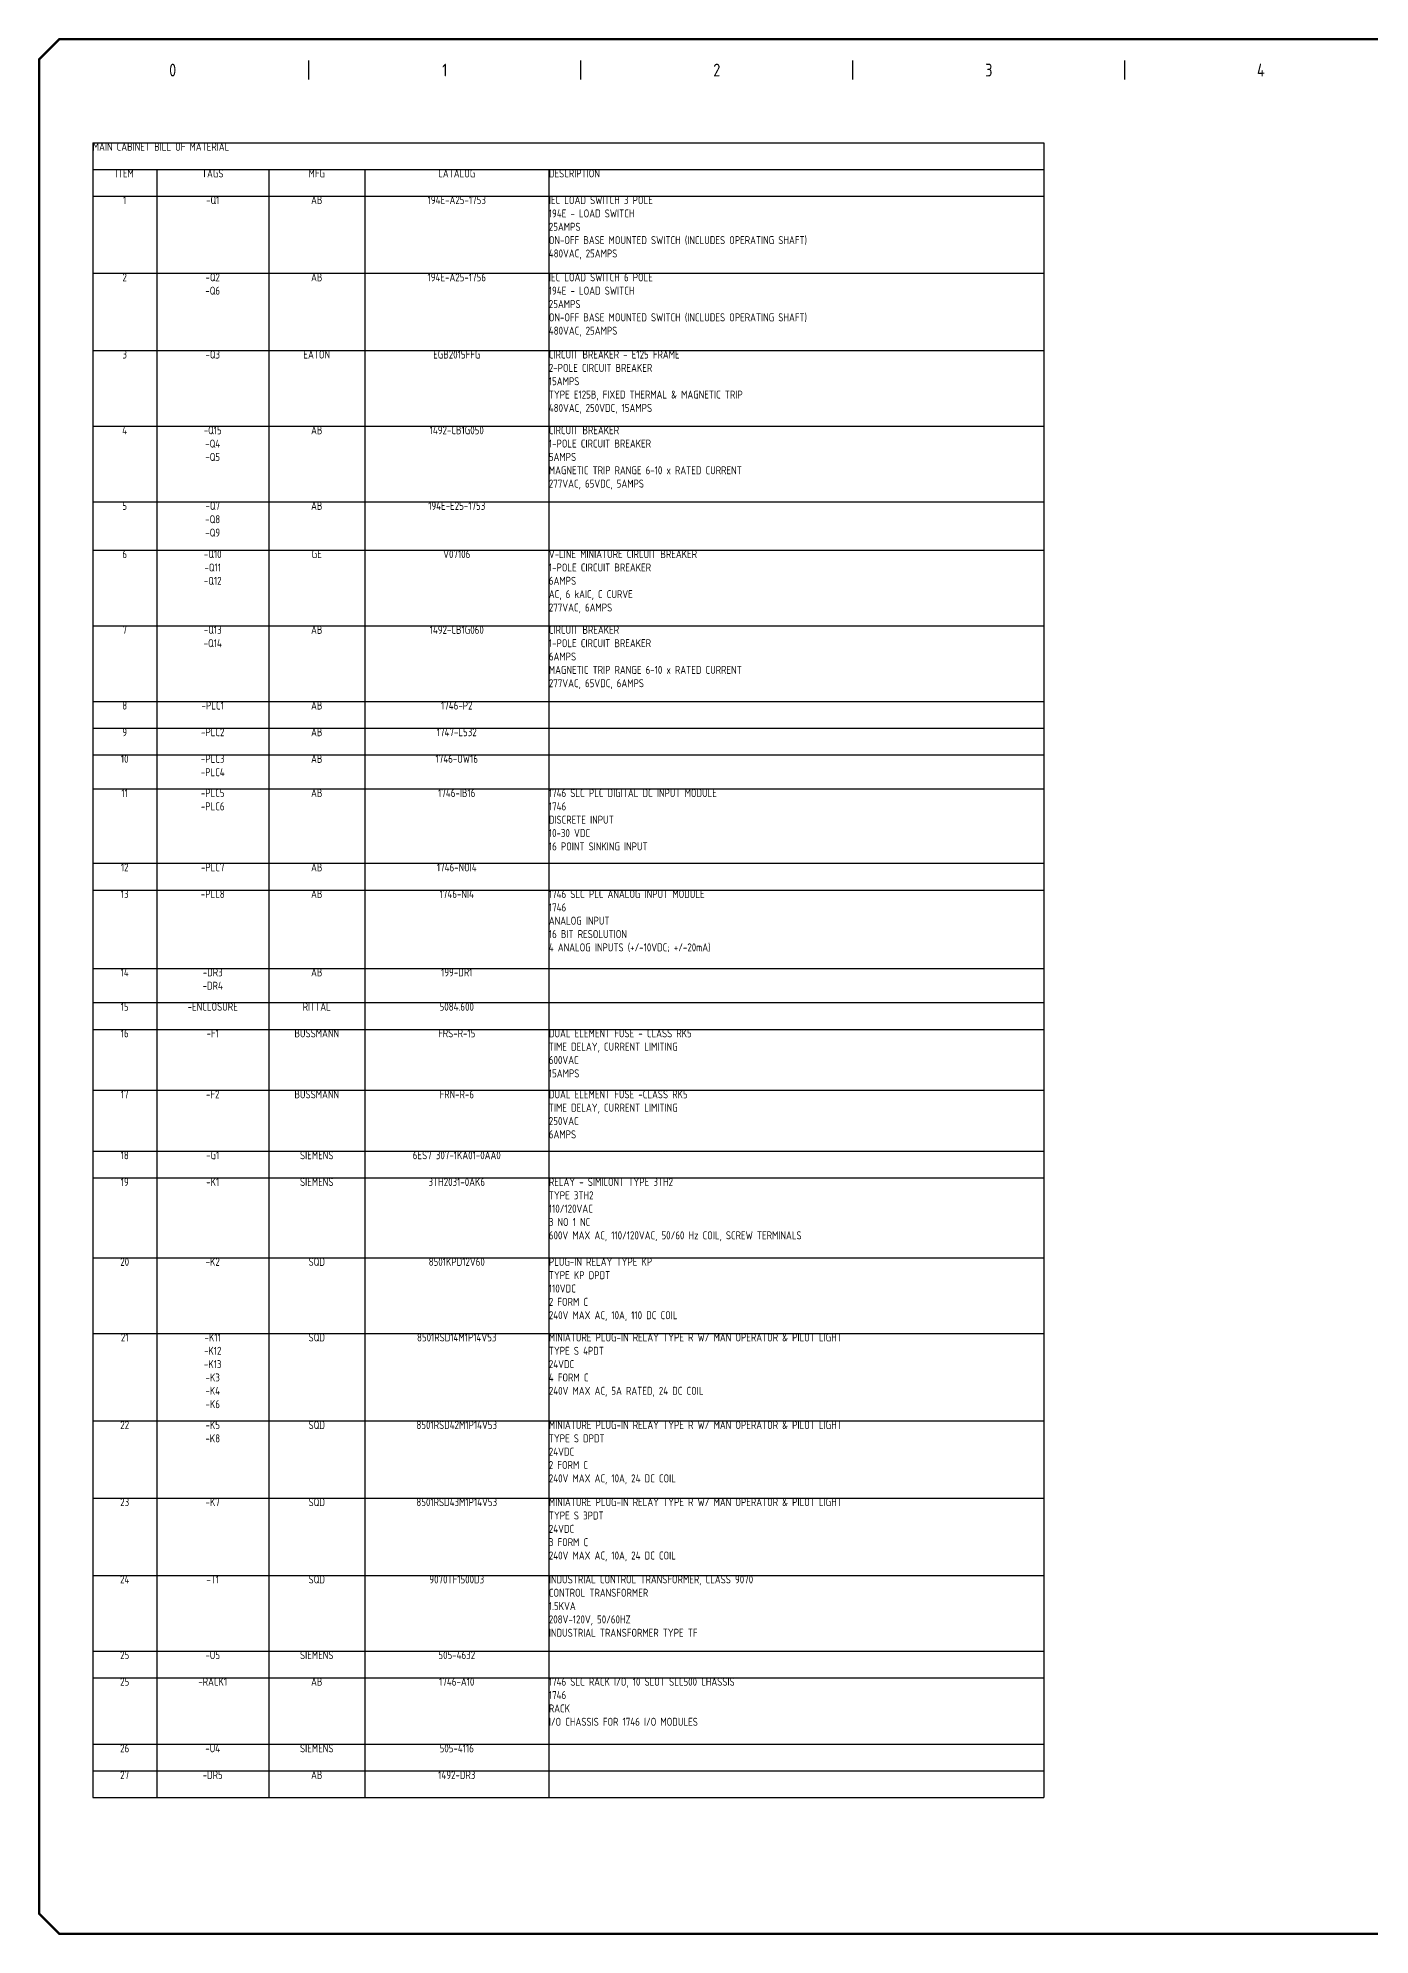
# Model space of a CAD drawing. Header units: inches. Extents: x 2 to 3359, y 2 to 2372.
# Drawn here: x 2 to 1666, y 2 to 2372 of the extents above; entities that cross this region are included whole.
import ezdxf
from ezdxf.enums import TextEntityAlignment as Align

# ---------------------------------------------------------------- set-up
doc = ezdxf.new("R2010")
doc.units = ezdxf.units.IN
doc.header["$LTSCALE"] = 10
doc.header["$MEASUREMENT"] = 0
for name, color, linetype in [('MISC', 7, 'Continuous'), ('SYMS', 7, 'Continuous'), ('TITLE', 7, 'Continuous')]:
    doc.layers.add(name, color=color, linetype=linetype)
doc.styles.add('ITALIC', font='ITALIC')
doc.styles.add('SIMPLEX', font='simplex')
doc.styles.add('WD_IEC', font='isocp2.shx', dxfattribs={"width": 0.9, "height": 4})

# ---------------------------------------------------------------- blocks, each defined once
blk = doc.blocks.new('*T27')
at = {"layer": 'DEFPOINTS', "color": 8, "lineweight": 0}
blk.add_line((0, 0), (0, 0), dxfattribs=at)
at = {"layer": 'MISC', "color": 0, "lineweight": -2}
for p, q in [((0, 0), (1188.6, 0)), ((0, 0), (0, -2067.9)), ((1188.6, 0), (1188.6, -2067.9)), ((0, -33.3), (1188.6, -33.3)), ((80, -33.3), (80, -2067.9)), ((220, -33.3), (220, -2067.9)), ((340, -33.3), (340, -2067.9)), ((570, -33.3), (570, -2067.9)), ((0, -66.7), (1188.6, -66.7)), ((0, -163.1), (1188.6, -163.1)), ((0, -259.6), (1188.6, -259.6)), ((0, -354.2), (1188.6, -354.2)), ((0, -448.8), (1188.6, -448.8)), ((0, -509), (1188.6, -509)), ((0, -603.6), (1188.6, -603.6)), ((0, -698.2), (1188.6, -698.2)), ((0, -731.5), (1188.6, -731.5)), ((0, -764.9), (1188.6, -764.9)), ((0, -807.5), (1188.6, -807.5)), ((0, -900.4), (1188.6, -900.4)), ((0, -933.8), (1188.6, -933.8)), ((0, -1031.7), (1188.6, -1031.7)), ((0, -1074.5), (1188.6, -1074.5)), ((0, -1107.9), (1188.6, -1107.9)), ((0, -1184), (1188.6, -1184)), ((0, -1260.2), (1188.6, -1260.2)), ((0, -1293.5), (1188.6, -1293.5)), ((0, -1393.3), (1188.6, -1393.3)), ((0, -1487.9), (1188.6, -1487.9)), ((0, -1597.2), (1188.6, -1597.2)), ((0, -1693.7), (1188.6, -1693.7)), ((0, -1790.2), (1188.6, -1790.2)), ((0, -1884.7), (1188.6, -1884.7)), ((0, -1918.1), (1188.6, -1918.1)), ((0, -2001.2), (1188.6, -2001.2)), ((0, -2034.5), (1188.6, -2034.5)), ((0, -2067.9), (1188.6, -2067.9))]:
    blk.add_line(p, q, dxfattribs=at)
at = {"layer": 'MISC', "color": 3, "char_height": 10, "style": 'WD_IEC'}
for s, insert, width, attachment_point in [('MAIN CABINET BILL OF MATERIAL', (0.1, -0.1), 1188.448, 1), ('ITEM', (40, -33.4), 79.88, 2), ('TAGS', (150, -33.4), 139.88, 2), ('MFG', (280, -33.4), 119.88, 2), ('CATALOG', (455, -33.4), 229.88, 2), ('DESCRIPTION', (570.1, -33.4), 618.448, 1), ('1', (40, -66.7), 79.88, 2), ('-Q1', (150, -66.7), 139.88, 2), ('AB', (280, -66.7), 119.88, 2), ('194E-A25-1753', (455, -66.7), 229.88, 2), ('IEC LOAD SWITCH 3 POLE\\P194E - LOAD SWITCH\\P25AMPS\\PON-OFF BASE MOUNTED SWITCH (INCLUDES OPERATING SHAFT)\\P480VAC, 25AMPS', (570.1, -66.7), 618.448, 1), ('2', (40, -163.2), 79.88, 2), ('-Q2\\P-Q6', (150, -163.2), 139.88, 2), ('AB', (280, -163.2), 119.88, 2), ('194E-A25-1756', (455, -163.2), 229.88, 2), ('IEC LOAD SWITCH 6 POLE\\P194E - LOAD SWITCH\\P25AMPS\\PON-OFF BASE MOUNTED SWITCH (INCLUDES OPERATING SHAFT)\\P480VAC, 25AMPS', (570.1, -163.2), 618.448, 1), ('3', (40, -259.7), 79.88, 2), ('-Q3', (150, -259.7), 139.88, 2), ('EATON', (280, -259.7), 119.88, 2), ('EGB2015FFG', (455, -259.7), 229.88, 2), ('CIRCUIT BREAKER - E125 FRAME\\P2-POLE CIRCUIT BREAKER\\P15AMPS\\PTYPE E125B, FIXED THERMAL & MAGNETIC TRIP\\P480VAC, 250VDC, 15AMPS', (570.1, -259.7), 618.448, 1), ('4', (40, -354.3), 79.88, 2), ('-Q15\\P-Q4\\P-Q5', (150, -354.3), 139.88, 2), ('AB', (280, -354.3), 119.88, 2), ('1492-CB1G050', (455, -354.3), 229.88, 2), ('CIRCUIT BREAKER\\P1-POLE CIRCUIT BREAKER\\P5AMPS\\PMAGNETIC TRIP RANGE 6-10 x RATED CURRENT\\P277VAC, 65VDC, 5AMPS', (570.1, -354.3), 618.448, 1), ('5', (40, -448.8), 79.88, 2), ('-Q7\\P-Q8\\P-Q9', (150, -448.8), 139.88, 2), ('AB', (280, -448.8), 119.88, 2), ('194E-E25-1753', (455, -448.8), 229.88, 2), ('6', (40, -509.1), 79.88, 2), ('-Q10\\P-Q11\\P-Q12', (150, -509.1), 139.88, 2), ('GE', (280, -509.1), 119.88, 2), ('V07106', (455, -509.1), 229.88, 2), ('V-LINE MINIATURE CIRCUIT BREAKER\\P1-POLE CIRCUIT BREAKER\\P6AMPS\\PAC, 6 kAIC, C CURVE\\P277VAC, 6AMPS', (570.1, -509.1), 618.448, 1), ('7', (40, -603.7), 79.88, 2), ('-Q13\\P-Q14', (150, -603.7), 139.88, 2), ('AB', (280, -603.7), 119.88, 2), ('1492-CB1G060', (455, -603.7), 229.88, 2), ('CIRCUIT BREAKER\\P1-POLE CIRCUIT BREAKER\\P6AMPS\\PMAGNETIC TRIP RANGE 6-10 x RATED CURRENT\\P277VAC, 65VDC, 6AMPS', (570.1, -603.7), 618.448, 1), ('8', (40, -698.3), 79.88, 2), ('-PLC1', (150, -698.3), 139.88, 2), ('AB', (280, -698.3), 119.88, 2), ('1746-P2', (455, -698.3), 229.88, 2), ('9', (40, -731.6), 79.88, 2), ('-PLC2', (150, -731.6), 139.88, 2), ('AB', (280, -731.6), 119.88, 2), ('1747-L532', (455, -731.6), 229.88, 2), ('10', (40, -764.9), 79.88, 2), ('-PLC3\\P-PLC4', (150, -764.9), 139.88, 2), ('AB', (280, -764.9), 119.88, 2), ('1746-OW16', (455, -764.9), 229.88, 2), ('11', (40, -807.6), 79.88, 2), ('-PLC5\\P-PLC6', (150, -807.6), 139.88, 2), ('AB', (280, -807.6), 119.88, 2), ('1746-IB16', (455, -807.6), 229.88, 2), ('1746 SLC PLC DIGITAL DC INPUT MODULE\\P1746\\PDISCRETE INPUT\\P10-30 VDC\\P16 POINT SINKING INPUT', (570.1, -807.6), 618.448, 1), ('12', (40, -900.5), 79.88, 2), ('-PLC7', (150, -900.5), 139.88, 2), ('AB', (280, -900.5), 119.88, 2), ('1746-NOI4', (455, -900.5), 229.88, 2), ('13', (40, -933.8), 79.88, 2), ('-PLC8', (150, -933.8), 139.88, 2), ('AB', (280, -933.8), 119.88, 2), ('1746-NI4', (455, -933.8), 229.88, 2), ('1746 SLC PLC ANALOG INPUT MODULE\\P1746\\PANALOG INPUT\\P16 BIT RESOLUTION\\P4 ANALOG INPUTS (+/-10VDC; +/-20mA)', (570.1, -933.8), 618.448, 1), ('14', (40, -1031.7), 79.88, 2), ('-DR3\\P-DR4', (150, -1031.7), 139.88, 2), ('AB', (280, -1031.7), 119.88, 2), ('199-DR1', (455, -1031.7), 229.88, 2), ('15', (40, -1074.6), 79.88, 2), ('-ENCLOSURE', (150, -1074.6), 139.88, 2), ('RITTAL', (280, -1074.6), 119.88, 2), ('5084.600', (455, -1074.6), 229.88, 2), ('16', (40, -1107.9), 79.88, 2), ('-F1', (150, -1107.9), 139.88, 2), ('BUSSMANN', (280, -1107.9), 119.88, 2), ('FRS-R-15', (455, -1107.9), 229.88, 2), ('DUAL ELEMENT FUSE - CLASS RK5\\PTIME DELAY, CURRENT LIMITING\\P600VAC\\P15AMPS', (570.1, -1107.9), 618.448, 1), ('17', (40, -1184.1), 79.88, 2), ('-F2', (150, -1184.1), 139.88, 2), ('BUSSMANN', (280, -1184.1), 119.88, 2), ('FRN-R-6', (455, -1184.1), 229.88, 2), ('DUAL ELEMENT FUSE -CLASS RK5\\PTIME DELAY, CURRENT LIMITING\\P250VAC\\P6AMPS', (570.1, -1184.1), 618.448, 1), ('18', (40, -1260.2), 79.88, 2), ('-G1', (150, -1260.2), 139.88, 2), ('SIEMENS', (280, -1260.2), 119.88, 2), ('6ES7 307-1KA01-0AA0', (455, -1260.2), 229.88, 2), ('19', (40, -1293.6), 79.88, 2), ('-K1', (150, -1293.6), 139.88, 2), ('SIEMENS', (280, -1293.6), 119.88, 2), ('3TH2031-0AK6', (455, -1293.6), 229.88, 2), ('RELAY - SIMICONT TYPE 3TH2\\PTYPE 3TH2\\P110/120VAC\\P3 NO 1 NC\\P600V MAX AC, 110/120VAC, 50/60 Hz COIL, SCREW TERMINALS', (570.1, -1293.6), 618.448, 1), ('20', (40, -1393.4), 79.88, 2), ('-K2', (150, -1393.4), 139.88, 2), ('SQD', (280, -1393.4), 119.88, 2), ('8501KPD12V60', (455, -1393.4), 229.88, 2), ('PLUG-IN RELAY TYPE KP\\PTYPE KP DPDT\\P110VDC\\P2 FORM C\\P240V MAX AC, 10A, 110 DC COIL', (570.1, -1393.4), 618.448, 1), ('21', (40, -1487.9), 79.88, 2), ('-K11\\P-K12\\P-K13\\P-K3\\P-K4\\P-K6', (150, -1487.9), 139.88, 2), ('SQD', (280, -1487.9), 119.88, 2), ('8501RSD14M1P14V53', (455, -1487.9), 229.88, 2), ('MINIATURE PLUG-IN RELAY TYPE R W/ MAN OPERATOR & PILOT LIGHT\\PTYPE S 4PDT\\P24VDC\\P4 FORM C\\P240V MAX AC, 5A RATED, 24 DC COIL', (570.1, -1487.9), 618.448, 1), ('22', (40, -1597.3), 79.88, 2), ('-K5\\P-K8', (150, -1597.3), 139.88, 2), ('SQD', (280, -1597.3), 119.88, 2), ('8501RSD42M1P14V53', (455, -1597.3), 229.88, 2), ('MINIATURE PLUG-IN RELAY TYPE R W/ MAN OPERATOR & PILOT LIGHT\\PTYPE S DPDT\\P24VDC\\P2 FORM C\\P240V MAX AC, 10A, 24 DC COIL', (570.1, -1597.3), 618.448, 1), ('23', (40, -1693.7), 79.88, 2), ('-K7', (150, -1693.7), 139.88, 2), ('SQD', (280, -1693.7), 119.88, 2), ('8501RSD43M1P14V53', (455, -1693.7), 229.88, 2), ('MINIATURE PLUG-IN RELAY TYPE R W/ MAN OPERATOR & PILOT LIGHT\\PTYPE S 3PDT\\P24VDC\\P3 FORM C\\P240V MAX AC, 10A, 24 DC COIL', (570.1, -1693.7), 618.448, 1), ('24', (40, -1790.2), 79.88, 2), ('-T1', (150, -1790.2), 139.88, 2), ('SQD', (280, -1790.2), 119.88, 2), ('9070TF1500D3', (455, -1790.2), 229.88, 2), ('INDUSTRIAL CONTROL TRANSFORMER, CLASS 9070\\PCONTROL TRANSFORMER\\P1.5KVA\\P208V-120V, 50/60HZ\\PINDUSTRIAL TRANSFORMER TYPE TF', (570.1, -1790.2), 618.448, 1), ('25', (40, -1884.8), 79.88, 2), ('-U5', (150, -1884.8), 139.88, 2), ('SIEMENS', (280, -1884.8), 119.88, 2), ('505-4632', (455, -1884.8), 229.88, 2), ('25', (40, -1918.1), 79.88, 2), ('-RACK1', (150, -1918.1), 139.88, 2), ('AB', (280, -1918.1), 119.88, 2), ('1746-A10', (455, -1918.1), 229.88, 2), ('1746 SLC RACK I/O, 10 SLOT SLC500 CHASSIS\\P1746\\PRACK\\PI/O CHASSIS FOR 1746 I/O MODULES', (570.1, -1918.1), 618.448, 1), ('26', (40, -2001.3), 79.88, 2), ('-U4', (150, -2001.3), 139.88, 2), ('SIEMENS', (280, -2001.3), 119.88, 2), ('505-4116', (455, -2001.3), 229.88, 2), ('27', (40, -2034.6), 79.88, 2), ('-DR5', (150, -2034.6), 139.88, 2), ('AB', (280, -2034.6), 119.88, 2), ('1492-DR3', (455, -2034.6), 229.88, 2)]:
    blk.add_mtext(s, dxfattribs=dict(at, insert=insert, width=width, attachment_point=attachment_point))
blk = doc.blocks.new('acade_title')
at = {"layer": 'SYMS'}
for p, q in [((85, 580), (85, 586)), ((170, 580), (170, 586)), ((255, 580), (255, 586)), ((340, 580), (340, 586))]:
    blk.add_line(p, q, dxfattribs=at)
at = {"layer": 'TITLE', "const_width": 0.784}
blk.add_lwpolyline([(765.79, 7.07), (765.79, 586.36), (759.5, 592.64), (7.07, 592.64), (0.79, 586.36), (0.79, 7.07), (7.07, 0.79), (759.5, 0.79)], close=True, dxfattribs=at)
at = {"layer": 'SYMS', "style": 'WD_IEC', "width": 0.9}
for s, p in [('0', (42.5, 581)), ('1', (127.5, 581)), ('2', (212.5, 581)), ('3', (297.5, 581)), ('4', (382.5, 581))]:
    blk.add_text(s, height=4, dxfattribs=at).set_placement(p, align=Align.CENTER)
at = {"layer": 'TITLE', "color": 1, "style": 'ITALIC'}
for tag, height, p in [('TITLE#1', 3, (806.47, 85.58)), ('TITLE#2', 3, (806.47, 80.5)), ('TITLE#3', 3, (806.47, 75.41)), ('TITLE#4', 3, (806.47, 70.33)), ('DWG#', 4, (806.47, 20.76))]:
    blk.add_attdef(tag, text='', height=height, dxfattribs=at).set_placement(p, align=Align.CENTER)
at = {"layer": 'TITLE', "color": 1, "style": 'SIMPLEX'}
blk.add_attdef('CAD#', (772.63, 49.19), '', height=2.5, rotation=90, dxfattribs=at)
at = {"layer": 'TITLE', "color": 1}
for tag, p, height, style in [('ENGINEER', (783.37, 49.19), 2.5, 'ITALIC'), ('CHKDBY', (813.2, 49.2), 2.5, 'ITALIC'), ('JOB#', (789.06, 41.3), 2.5, 'SIMPLEX'), ('DRAWNBY', (814.95, 41.3), 2.5, 'ITALIC'), ('SCALE', (786.29, 33.76), 2.5, 'SIMPLEX'), ('DATE', (812.8, 33.76), 2.5, 'SIMPLEX'), ('SHTS', (815.9, 6.29), 4, 'ITALIC')]:
    blk.add_attdef(tag, p, '', height=height, dxfattribs=dict(at, style=style))
at = {"layer": 'TITLE', "color": 1, "style": 'ITALIC'}
blk.add_attdef('SH#', text='', height=4, dxfattribs=at).set_placement((799.54, 6.29), align=Align.RIGHT)
at = {"layer": 'TITLE', "color": 7, "flags": 9}
blk.add_attdef('WD_TB', (782.91, 0.79), '', height=3.14, dxfattribs=at)

msp = doc.modelspace()

# ---------------------------------------------------------------- block references
at = {"xscale": 4, "yscale": 4, "zscale": 4}
msp.add_blockref('acade_title', (0, 0), dxfattribs=at)
msp.add_blockref('*T27', (70, 2241.2))

doc.saveas('drawing.dxf')
